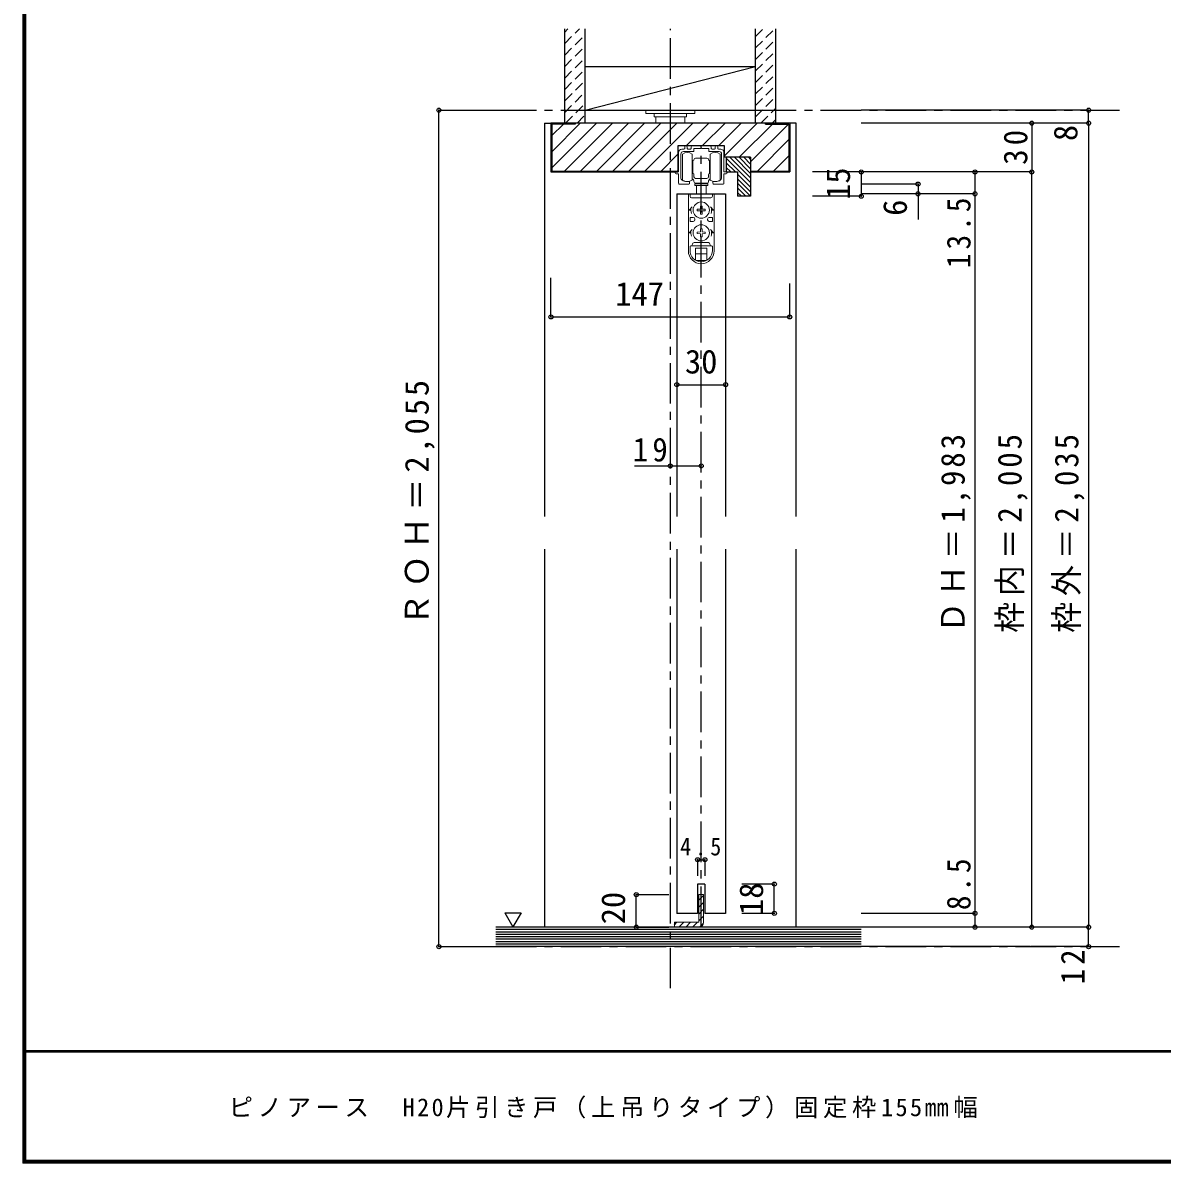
# Model space of a CAD drawing. Units: millimetres at full size, sheet at 1:5. Extents: x -973 to 977, y -718 to 696.
# Drawn here: x -973 to -272, y -701 to 1 of the extents above; entities that cross this region are included whole.
import ezdxf
from ezdxf.enums import TextEntityAlignment as Align

# ---------------------------------------------------------------- set-up
doc = ezdxf.new("R2010")
doc.units = ezdxf.units.MM
doc.header["$LTSCALE"] = 5
doc.header["$PDMODE"] = 32
doc.header["$PDSIZE"] = 2.5
doc.linetypes.add('CHAIN1', pattern=[8, 5, -1, 1, -1])
doc.linetypes.add('DASHED1', pattern=[1.8, 1.2, -0.6])
for name, color, linetype in [('0-1_通り芯', 4, 'CHAIN1'), ('0-2_柱', 3, 'Continuous'), ('0-3_仕上げ', 2, 'Continuous'), ('0-4_枠', 3, 'Continuous'), ('0-6_扉', 2, 'Continuous'), ('0-A_文字', 7, 'Continuous'), ('0-B_寸法', 7, 'Continuous'), ('0-C_ハッチ', 4, 'DASHED1'), ('F-1_枠', 6, 'Continuous'), ('F-A_文字', 7, 'Continuous')]:
    doc.layers.add(name, color=color, linetype=linetype)
doc.layers.add('0-7_金物', color=7, linetype='Continuous', lineweight=18)
doc.styles.add('ＭＳ ゴシック', font='')
doc.styles.get('ＭＳ ゴシック').set_extended_font_data('MS Gothic')

# ---------------------------------------------------------------- blocks, each defined once
blk = doc.blocks.new('レール金具(全般)')
at = {"layer": '0-7_金物'}
for p, q in [((-10.15, 8.388), (-10.15, 7.388)), ((-9.15, 8.888), (-9.65, 8.888)), ((-8.65, 7.388), (-8.65, 8.388)), ((-6.15, 8.388), (-6.15, 7.388)), ((5.65, 8.888), (-5.65, 8.888)), ((-4.65, 5.688), (-4.65, 7.088)), ((4.65, 7.088), (4.65, 5.688)), ((6.15, 7.388), (6.15, 8.388)), ((8.65, 8.388), (8.65, 7.388)), ((9.65, 8.888), (9.15, 8.888)), ((10.15, 7.388), (10.15, 8.388)), ((-12.5, -10.898), (-12.5, 3.888)), ((-10.65, 6.888), (-12, 6.888)), ((-11, 5.388), (-4.95, 5.388)), ((-6.65, 6.888), (-8.15, 6.888)), ((4.95, 5.388), (11, 5.388)), ((8.15, 6.888), (6.65, 6.888)), ((12, 6.888), (10.65, 6.888)), ((12.5, 3.888), (12.5, -10.898)), ((-7.15, -14.112), (-7.15, -13.224)), ((7.15, -13.224), (7.15, -14.112)), ((-13.5, -14.612), (-7.65, -14.612)), ((7.65, -14.612), (13.5, -14.612))]:
    blk.add_line(p, q, dxfattribs=at)
for points in [[(-4.35, 7.388), (-0.3, 7.388), (0, 7.688), (0.3, 7.388), (4.35, 7.388)], [(-14, 4.888), (-14, -7.112), (-15.4, -7.112)], [(15.4, -7.112), (14, -7.112), (14, 4.888)], [(-15.4, -8.312), (-14, -8.312), (-14, -14.112)], [(14, -14.112), (14, -8.312), (15.4, -8.312)]]:
    blk.add_lwpolyline(points, dxfattribs=at)
for centre, radius, start, end in [((-10.65, 7.388), 0.5, 270, 0), ((-9.65, 8.388), 0.5, 90, 180), ((-9.15, 8.388), 0.5, 0, 90), ((-8.15, 7.388), 0.5, 180, 270), ((-6.65, 7.388), 0.5, 270, 0), ((-5.65, 8.388), 0.5, 90, 180), ((-4.35, 7.088), 0.3, 90, 180), ((4.35, 7.088), 0.3, 360, 90), ((5.65, 8.388), 0.5, 360, 90), ((6.65, 7.388), 0.5, 180, 270), ((8.15, 7.388), 0.5, 270, 360), ((9.15, 8.388), 0.5, 90, 180), ((9.65, 8.388), 0.5, 360, 90), ((10.65, 7.388), 0.5, 180, 270), ((-12, 4.888), 2, 90, 180), ((-11, 3.888), 1.5, 90, 180), ((-4.95, 5.688), 0.3, 270, 360), ((4.95, 5.688), 0.3, 180, 270), ((11, 3.888), 1.5, 0, 90), ((12, 4.888), 2, 0, 90), ((-15.4, -7.712), 0.6, 90, 270), ((-12.2, -10.898), 0.3, 180, 192.08406), ((-10.538, -10.542), 2, 192.08406, 228.89829), ((-8.771, -8.112), 5, 231.94944, 269.54933), ((-8.85, -8.112), 5, 270.45826, 285.31651), ((-7.45, -13.224), 0.3, 360, 105.31651), ((7.45, -13.224), 0.3, 74.68349, 180), ((8.85, -8.112), 5, 254.68349, 269.54174), ((8.771, -8.112), 5, 270.45067, 308.05056), ((10.538, -10.542), 2, 311.10171, 347.91594), ((12.2, -10.898), 0.3, 347.91594, 0), ((15.4, -7.712), 0.6, 270, 90), ((-13.5, -14.112), 0.5, 180, 270), ((-7.65, -14.112), 0.5, 270, 0), ((7.65, -14.112), 0.5, 180, 270), ((13.5, -14.112), 0.5, 270, 0)]:
    blk.add_arc(centre, radius, start, end, dxfattribs=at)
blk = doc.blocks.new('戸車(上吊)')
at = {"layer": '0-7_金物'}
for p, q in [((-11.601, 12.792), (-11.601, 28.792)), ((-5.601, 28.792), (-5.601, 20.792)), ((5.599, 28.792), (5.599, 20.792)), ((11.599, 12.792), (11.599, 28.792)), ((-5.601, 24.792), (-5.301, 24.792)), ((-5.601, 23.292), (-5.101, 23.292)), ((-5.101, 24.592), (-5.301, 24.792)), ((-5.301, 23.292), (-5.101, 23.492)), ((-5.101, 24.792), (-5.101, 20.792)), ((-5.001, 24.792), (-5.101, 24.792)), ((-3.501, 26.292), (-0.001, 26.292)), ((3.499, 26.292), (-0.001, 26.292)), ((4.999, 24.792), (5.099, 24.792)), ((5.099, 24.792), (5.099, 20.792)), ((5.099, 24.592), (5.299, 24.792)), ((5.299, 23.292), (5.099, 23.492)), ((5.599, 23.292), (5.099, 23.292)), ((5.599, 24.792), (5.299, 24.792)), ((-5.601, 20.792), (-5.601, 12.792)), ((-5.601, 18.292), (-5.101, 18.292)), ((-5.601, 16.792), (-5.301, 16.792)), ((-5.101, 18.092), (-5.301, 18.292)), ((-5.101, 16.992), (-5.301, 16.792)), ((-5.101, 16.792), (-5.101, 20.792)), ((-5.001, 16.792), (-5.101, 16.792)), ((-4.501, 14.792), (-4.501, 16.292)), ((4.499, 14.792), (4.499, 16.292)), ((4.999, 16.792), (5.099, 16.792)), ((5.099, 16.792), (5.099, 20.792)), ((5.099, 18.092), (5.299, 18.292)), ((5.599, 18.292), (5.099, 18.292)), ((5.099, 16.992), (5.299, 16.792)), ((5.599, 16.792), (5.299, 16.792)), ((5.599, 20.792), (5.599, 12.792)), ((-4.001, 10.492), (-4.001, 9.492)), ((3.999, 10.492), (-4.001, 10.492)), ((-4.001, 9.492), (3.999, 9.492)), ((-3.501, 13.792), (-0.001, 13.792)), ((-0.001, 10.792), (-3.501, 10.792)), ((-3.001, 10.792), (-3.001, 10.492)), ((-3.001, 4.292), (-3.001, 9.492)), ((3.499, 13.792), (-0.001, 13.792)), ((-0.001, 10.792), (3.499, 10.792)), ((2.999, 10.792), (2.999, 10.492)), ((2.999, 9.492), (2.999, 4.292)), ((3.999, 10.492), (3.999, 9.492)), ((-7.9, 4.292), (-7.9, -30.608)), ((-7.857, 4.292), (7.943, 4.292)), ((-6.9, 4.292), (-6.9, 2.792)), ((-5.9, 1.792), (5.9, 1.792)), ((6.9, 4.292), (6.9, 2.792)), ((7.9, 4.292), (7.9, -30.608)), ((-5.657, -3.708), (-7.5, -5.708)), ((-6.4, -5.708), (-7.5, -5.708)), ((-0.52, -5.188), (-2.45, -5.222)), ((-2.45, -5.222), (-2.45, -6.194)), ((-0.52, -6.227), (-2.45, -6.194)), ((-0.52, -5.188), (-0.486, -3.258)), ((-0.52, -6.227), (-0.486, -8.158)), ((0.486, -3.258), (-0.486, -3.258)), ((0.52, -5.188), (0.486, -3.258)), ((0.52, -6.227), (0.486, -8.158)), ((0.52, -5.188), (2.45, -5.222)), ((0.52, -6.227), (2.45, -6.194)), ((2.45, -6.194), (2.45, -5.222)), ((5.657, -3.708), (7.5, -5.708)), ((6.4, -5.708), (7.5, -5.708)), ((-6.9, -10.208), (-6.9, -12.708)), ((-4.9, -10.208), (-6.9, -10.208)), ((-4.9, -12.708), (-6.9, -12.708)), ((-3.9, -11.208), (-3.9, -11.708)), ((-0.486, -8.158), (0.486, -8.158)), ((3.9, -11.208), (3.9, -11.708)), ((4.9, -10.208), (6.9, -10.208)), ((4.9, -12.708), (6.9, -12.708)), ((6.9, -10.208), (6.9, -12.708)), ((-5.657, -17.708), (-7.5, -19.708)), ((-6.4, -19.708), (-7.5, -19.708)), ((-0.52, -19.188), (-2.45, -19.222)), ((-2.45, -19.222), (-2.45, -20.194)), ((-0.52, -20.227), (-2.45, -20.194)), ((-0.52, -19.188), (-0.486, -17.258)), ((-0.52, -20.227), (-0.486, -22.158)), ((0.486, -17.258), (-0.486, -17.258)), ((0.52, -19.188), (0.486, -17.258)), ((0.52, -20.227), (0.486, -22.158)), ((0.52, -19.188), (2.45, -19.222)), ((0.52, -20.227), (2.45, -20.194)), ((2.45, -20.194), (2.45, -19.222)), ((5.657, -17.708), (7.5, -19.708)), ((6.4, -19.708), (7.5, -19.708)), ((-6.4, -27.708), (6.4, -27.708)), ((-4.4, -25.708), (4.4, -25.708)), ((-0.486, -22.158), (0.486, -22.158)), ((-6.9, -30.608), (-6.9, -28.208)), ((-3.5, -29.208), (3.5, -29.208)), ((-3.5, -36.554), (-3.5, -29.208)), ((-3.5, -32.708), (3.5, -32.708)), ((3.5, -36.554), (3.5, -29.208)), ((6.9, -30.608), (6.9, -28.208)), ((-3.028, -36.808), (3.028, -36.808))]:
    blk.add_line(p, q, dxfattribs=at)
for centre in [(0, -5.708), (0, -19.708)]:
    blk.add_circle(centre, 5, dxfattribs=at)
for centre, radius, start, end in [((-8.601, 24.792), 5, 53.1301, 126.8699), ((8.599, 24.792), 5, 53.1301, 126.8699), ((-5.001, 25.292), 0.5, 270, 0), ((-3.501, 25.292), 1, 90, 180), ((3.499, 25.292), 1, 0, 90), ((4.999, 25.292), 0.5, 180, 270), ((-5.001, 16.292), 0.5, 0, 90), ((-3.501, 14.792), 1, 180, 270), ((3.499, 14.792), 1, 270, 0), ((4.999, 16.292), 0.5, 90, 180), ((-8.601, 16.792), 5, 233.1301, 306.8699), ((-6.501, 11.792), 2, 0, 63.25632), ((-3.501, 11.792), 1, 180, 270), ((3.499, 11.792), 1, 270, 0), ((6.499, 11.792), 2, 116.74368, 180), ((8.599, 16.792), 5, 233.1301, 306.8699), ((-5.9, 2.792), 1, 180, 270), ((5.9, 2.792), 1, 270, 0), ((0, -5.708), 6.4, 167.82427, 198.20996), ((0, -5.708), 6.4, 341.79004, 12.17573), ((-4.9, -11.208), 1, 0, 90), ((-4.9, -11.708), 1, 270, 0), ((4.9, -11.208), 1, 90, 180), ((4.9, -11.708), 1, 180, 270), ((0, -19.708), 6.4, 167.82427, 198.20996), ((0, -19.708), 6.4, 341.79004, 12.17573), ((-6.4, -28.208), 0.5, 90, 180), ((-6.4, -26.708), 1, 270, 0), ((-4.4, -26.708), 1, 90, 180), ((4.4, -26.708), 1, 0, 90), ((6.4, -26.708), 1, 180, 270), ((6.4, -28.208), 0.5, 0, 90), ((0, -30.808), 7.9, 180, 0), ((0, -30.608), 6.9, 180, 0)]:
    blk.add_arc(centre, radius, start, end, dxfattribs=at)

msp = doc.modelspace()

# ---------------------------------------------------------------- linework, layer by layer
at = {"layer": '0-1_通り芯'}
for p, q in [((-574.703, -593.168), (-574.703, -2.5)), ((-682.203, -52.5), (-298.203, -52.5)), ((-555.703, -555.5), (-555.703, -74.5)), ((-682.203, -567.5), (-298.203, -567.5))]:
    msp.add_line(p, q, dxfattribs=at)
at = {"layer": '0-2_柱', "color": 7}
msp.add_line((-627.203, -52.5), (-522.203, -25.5), dxfattribs=at)
at = {"layer": '0-2_柱'}
for p, q in [((-627.203, -25.5), (-522.203, -25.5)), ((-627.203, -52.5), (-522.203, -52.5))]:
    msp.add_line(p, q, dxfattribs=at)
at = {"layer": '0-3_仕上げ'}
for p, q in [((-639.703, -60.5), (-639.703, -2.5)), ((-627.203, -60.5), (-627.203, -2.5)), ((-522.203, -60.5), (-522.203, -2.5)), ((-509.703, -60.5), (-509.703, -2.5)), ((-457.203, -555.5), (-682.203, -555.5)), ((-457.203, -567.5), (-682.203, -567.5))]:
    msp.add_line(p, q, dxfattribs=at)
at = {"layer": '0-3_仕上げ', "color": 7}
for p, q in [((-457.203, -557), (-682.203, -557)), ((-457.203, -558.5), (-682.203, -558.5)), ((-457.203, -560), (-682.203, -560)), ((-457.203, -561.5), (-682.203, -561.5)), ((-457.203, -563), (-682.203, -563)), ((-457.203, -564.5), (-682.203, -564.5)), ((-457.203, -566), (-682.203, -566))]:
    msp.add_line(p, q, dxfattribs=at)
at = {"layer": '0-4_枠', "color": 4}
for p, q in [((-652.203, -60.5), (-648.203, -60.5)), ((-652.203, -60.5), (-652.203, -302.729)), ((-497.203, -60.5), (-501.203, -60.5)), ((-497.203, -302.729), (-497.203, -60.5)), ((-652.203, -322.729), (-652.203, -555.5)), ((-497.203, -555.5), (-497.203, -322.729))]:
    msp.add_line(p, q, dxfattribs=at)
at = {"layer": '0-4_枠'}
for p, q in [((-647.703, -61), (-647.703, -90)), ((-633.203, -61), (-647.703, -61)), ((-633.203, -60.5), (-633.203, -61)), ((-516.203, -61), (-516.203, -60.5)), ((-516.203, -61), (-501.703, -61)), ((-501.703, -61), (-501.703, -90)), ((-501.203, -60.5), (-501.203, -90.5)), ((-525.303, -81.5), (-525.303, -105.5)), ((-648.203, -90.5), (-570.103, -90.5)), ((-647.703, -90), (-570.103, -90)), ((-533.303, -90.5), (-533.303, -105.5)), ((-525.303, -90), (-501.703, -90)), ((-525.303, -90.5), (-501.203, -90.5)), ((-525.303, -105.5), (-533.303, -105.5))]:
    msp.add_line(p, q, dxfattribs=at)
for points in [[(-501.203, -60.5), (-648.203, -60.5), (-648.203, -90.5)], [(-541.303, -74.5), (-570.103, -74.5), (-570.103, -90.5)], [(-525.303, -81.5), (-541.303, -81.5), (-541.303, -74.5)], [(-540.303, -81.5), (-540.303, -86.75), (-540.303, -90.5), (-533.303, -90.5)]]:
    msp.add_lwpolyline(points, dxfattribs=at)
at = {"layer": '0-6_扉', "color": 6}
for p, q in [((-570.703, -104), (-540.703, -104)), ((-570.703, -104), (-570.703, -302.729)), ((-540.703, -104), (-540.703, -302.729)), ((-570.703, -322.729), (-570.703, -547)), ((-540.703, -322.729), (-540.703, -547)), ((-557.953, -529), (-557.953, -547)), ((-553.453, -529), (-557.953, -529)), ((-553.453, -529), (-553.453, -547)), ((-557.953, -547), (-570.703, -547)), ((-540.703, -547), (-553.453, -547))]:
    msp.add_line(p, q, dxfattribs=at)
at = {"layer": '0-7_金物'}
for p, q in [((-589.703, -52.5), (-589.703, -54.5)), ((-559.703, -52.5), (-589.703, -52.5)), ((-559.703, -54.5), (-589.703, -54.5)), ((-584.703, -54.5), (-584.703, -56.5)), ((-564.703, -54.5), (-564.703, -56.5)), ((-559.703, -52.5), (-559.703, -54.5)), ((-564.703, -56.5), (-584.703, -56.5)), ((-583.703, -56.5), (-583.703, -60.5)), ((-565.703, -56.5), (-565.703, -60.5))]:
    msp.add_line(p, q, dxfattribs=at)
at = {"layer": '0-7_金物', "color": 3}
for p, q in [((-557.203, -535.5), (-557.203, -552.5)), ((-557.203, -535.5), (-554.203, -535.5)), ((-554.203, -552.5), (-554.203, -535.5)), ((-572.203, -552.5), (-557.203, -552.5)), ((-572.203, -552.5), (-572.203, -555.5)), ((-557.203, -555.5), (-572.203, -555.5))]:
    msp.add_line(p, q, dxfattribs=at)
msp.add_arc((-557.203, -552.5), 3, 270, 0, dxfattribs=at)
at = {"layer": '0-A_文字'}
msp.add_line((-676.638, -546.686), (-671.638, -555.347), dxfattribs=at)
msp.add_lwpolyline([(-676.638, -546.686), (-666.638, -546.686), (-671.638, -555.347)], dxfattribs=at)
at = {"layer": '0-B_寸法', "color": 4}
for p, q in [((-717.203, -52.5), (-682.203, -52.5)), ((-717.203, -567.5), (-717.203, -52.5)), ((-317.203, -52.5), (-457.203, -52.5)), ((-317.203, -60.5), (-317.203, -52.5)), ((-317.203, -60.5), (-457.203, -60.5)), ((-352.203, -60.5), (-352.203, -90.5)), ((-317.203, -60.5), (-317.203, -555.5)), ((-457.203, -90.5), (-487.203, -90.5)), ((-352.203, -90.5), (-457.203, -90.5)), ((-457.203, -90.5), (-457.203, -105.5)), ((-387.203, -90.5), (-387.203, -104)), ((-352.203, -555.5), (-352.203, -90.5)), ((-422.203, -98), (-457.203, -98)), ((-422.203, -98), (-422.203, -119.776)), ((-387.203, -104), (-457.203, -104)), ((-387.203, -104), (-387.203, -547)), ((-457.203, -105.5), (-487.203, -105.5)), ((-648.203, -179.804), (-648.203, -155.746)), ((-501.203, -179.804), (-501.203, -159.246)), ((-648.203, -179.804), (-501.203, -179.804)), ((-570.703, -221.5), (-540.703, -221.5)), ((-596.703, -271.5), (-555.703, -271.5)), ((-557.953, -514), (-553.453, -514)), ((-557.953, -514), (-557.953, -524)), ((-553.453, -514), (-553.453, -524)), ((-510.703, -529), (-530.703, -529)), ((-510.703, -547), (-510.703, -529)), ((-595.703, -555.5), (-595.703, -535.5)), ((-595.703, -535.5), (-575.703, -535.5)), ((-510.703, -547), (-530.703, -547)), ((-387.203, -547), (-457.203, -547)), ((-387.203, -547), (-387.203, -555.5)), ((-595.703, -555.5), (-575.703, -555.5)), ((-387.203, -555.5), (-457.203, -555.5)), ((-317.203, -555.5), (-387.203, -555.5)), ((-317.203, -567.5), (-317.203, -555.5)), ((-717.203, -567.5), (-682.203, -567.5)), ((-353.264, -567.5), (-457.203, -567.5)), ((-317.203, -567.5), (-352.783, -567.5))]:
    msp.add_line(p, q, dxfattribs=at)
at = {"layer": '0-B_寸法'}
for p in [(-717.203, -52.5), (-317.203, -52.5), (-352.203, -60.5), (-317.203, -60.5), (-457.203, -90.5), (-387.203, -90.5), (-352.203, -90.5), (-422.203, -98), (-457.203, -105.5), (-422.203, -104), (-387.203, -104), (-648.203, -179.804), (-501.203, -179.804), (-570.703, -221.5), (-540.703, -221.5), (-574.703, -271.5), (-555.703, -271.5), (-557.953, -514), (-553.453, -514), (-510.703, -529), (-595.703, -535.5), (-510.703, -547), (-387.203, -547), (-595.703, -555.5), (-387.203, -555.5), (-352.203, -555.5), (-317.203, -555.5), (-717.203, -567.5), (-317.203, -567.5)]:
    msp.add_point(p, dxfattribs=at)
at = {"layer": '0-C_ハッチ'}
for p, q in [((-639.703, -11.466), (-630.737, -2.5)), ((-639.703, -4.395), (-637.808, -2.5)), ((-639.703, -18.537), (-627.203, -6.037)), ((-522.203, -14.174), (-510.529, -2.5)), ((-522.203, -7.103), (-517.6, -2.5)), ((-639.703, -25.608), (-627.203, -13.108)), ((-522.203, -21.246), (-509.703, -8.746)), ((-639.703, -32.679), (-627.203, -20.179)), ((-522.203, -28.317), (-509.703, -15.817)), ((-639.703, -39.751), (-627.203, -27.251)), ((-522.203, -35.388), (-509.703, -22.888)), ((-639.381, -46.5), (-627.203, -34.322)), ((-522.203, -42.459), (-509.703, -29.959)), ((-639.731, -53.921), (-627.203, -41.393)), ((-522.203, -49.53), (-509.703, -37.03)), ((-639.239, -60.5), (-627.203, -48.464)), ((-522.203, -56.601), (-509.703, -44.101)), ((-632.168, -60.5), (-627.203, -55.535)), ((-519.031, -60.5), (-509.703, -51.172)), ((-511.96, -60.5), (-509.703, -58.243))]:
    msp.add_line(p, q, dxfattribs=at)
at = {"layer": '0-C_ハッチ', "linetype": 'Continuous'}
for p, q in [((-647.703, -87.946), (-620.257, -60.5)), ((-647.703, -78.046), (-630.157, -60.5)), ((-647.703, -68.147), (-640.556, -61)), ((-639.858, -90), (-610.358, -60.5)), ((-629.958, -90), (-600.458, -60.5)), ((-620.059, -90), (-590.559, -60.5)), ((-610.16, -90), (-580.66, -60.5)), ((-600.26, -90), (-570.76, -60.5)), ((-590.361, -90), (-560.861, -60.5)), ((-564.961, -74.5), (-550.961, -60.5)), ((-555.062, -74.5), (-541.062, -60.5)), ((-545.162, -74.5), (-531.162, -60.5)), ((-541.303, -80.54), (-521.263, -60.5)), ((-532.363, -81.5), (-511.863, -61)), ((-525.303, -84.339), (-501.964, -61)), ((-521.064, -90), (-501.703, -70.639)), ((-570.103, -79.642), (-580.461, -90)), ((-540.303, -82.032), (-525.303, -97.032)), ((-538.006, -81.5), (-525.303, -94.203)), ((-535.178, -81.5), (-525.303, -91.375)), ((-532.35, -81.5), (-525.303, -88.547)), ((-529.521, -81.5), (-525.303, -85.718)), ((-526.693, -81.5), (-525.303, -82.89)), ((-511.165, -90), (-501.703, -80.538)), ((-570.562, -90), (-570.103, -89.541)), ((-540.303, -84.86), (-534.663, -90.5)), ((-540.303, -87.689), (-537.492, -90.5)), ((-533.303, -91.86), (-525.303, -99.86)), ((-533.303, -94.689), (-525.303, -102.689)), ((-533.303, -97.517), (-525.32, -105.5)), ((-533.303, -100.346), (-528.149, -105.5)), ((-533.303, -103.174), (-530.977, -105.5)), ((-557.203, -538.982), (-554.203, -535.982)), ((-557.203, -543.225), (-554.203, -540.225)), ((-557.203, -547.468), (-554.203, -544.468)), ((-572.203, -553.982), (-570.721, -552.5)), ((-569.478, -555.5), (-566.478, -552.5)), ((-565.235, -555.5), (-562.235, -552.5)), ((-560.993, -555.5), (-557.993, -552.5)), ((-557.203, -551.71), (-554.203, -548.71)), ((-556.709, -555.459), (-554.243, -552.993))]:
    msp.add_line(p, q, dxfattribs=at)
at = {"layer": 'F-1_枠'}
for p, q in [((-973.347, 695.833), (-973.347, -700.833)), ((-972.514, 695.833), (-972.514, -700.833)), ((-971.68, 695.833), (-971.68, -700.833)), ((976.653, -631.667), (-973.347, -631.667)), ((976.653, -632.5), (-973.347, -632.5)), ((976.653, -699.167), (-973.347, -699.167)), ((976.653, -700), (-973.347, -700)), ((976.653, -700.833), (-973.347, -700.833))]:
    msp.add_line(p, q, dxfattribs=at)

# ---------------------------------------------------------------- block references
at = {"layer": '0-7_金物'}
for name, p in [('レール金具(全般)', (-555.703, -83.388)), ('戸車(上吊)', (-555.702, -108.292))]:
    msp.add_blockref(name, p, dxfattribs=at)

# ---------------------------------------------------------------- texts
at = {"layer": '0-B_寸法', "style": 'ＭＳ ゴシック'}
for s, p in [('8', (-319.703, -71.5)), ('15', (-459.703, -107.7)), ('6', (-424.703, -117.537)), ('18', (-513.203, -548)), ('20', (-598.203, -553.707))]:
    msp.add_text(s, height=14.66, rotation=90, dxfattribs=at).set_placement(p, align=Align.BOTTOM_LEFT)
for s, p in [('147', (-608.597, -177.304)), ('30', (-565.703, -219))]:
    msp.add_text(s, height=14.66, dxfattribs=at).set_placement(p, align=Align.BOTTOM_LEFT)
at = {"layer": '0-B_寸法', "char_height": 14.66, "attachment_point": 7, "rotation": 90, "style": 'ＭＳ ゴシック'}
for s, insert in [('\\T1.27;\\W0.95;30', (-354.703, -86.125)), ('\\T1.28;\\W0.9;13.5', (-389.703, -149.75)), ('\\T1.18;ＲＯＨ＝2,055', (-719.703, -370)), ('\\T1.19;\\W0.95;ＤＨ＝1,983', (-389.703, -374.25)), ('\\T1.19;\\W0.95;枠内＝2,005', (-354.703, -374.25)), ('\\T1.19;\\W0.95;枠外＝2,035', (-319.703, -374.25)), ('\\T1.27;\\W0.9;8.5', (-389.703, -545)), ('\\T1.27;\\W0.95;12', (-319.703, -590.75))]:
    msp.add_mtext(s, dxfattribs=dict(at, insert=insert))
at = {"layer": '0-B_寸法', "attachment_point": 7, "style": 'ＭＳ ゴシック'}
for s, insert, char_height in [('\\T1.27;\\W0.95;19', (-597.828, -269), 14.66), ('\\T1.38;\\W0.9;4.5', (-568.703, -511.5), 11)]:
    msp.add_mtext(s, dxfattribs=dict(at, insert=insert, char_height=char_height))
at = {"layer": 'F-A_文字', "insert": (-846.68, -673.333), "char_height": 11, "attachment_point": 7, "style": 'ＭＳ ゴシック'}
msp.add_mtext('\\T1.19;ピノアース\u3000H20片引き戸（上吊りタイプ）固定枠155㎜幅', dxfattribs=at)

doc.saveas('drawing.dxf')
